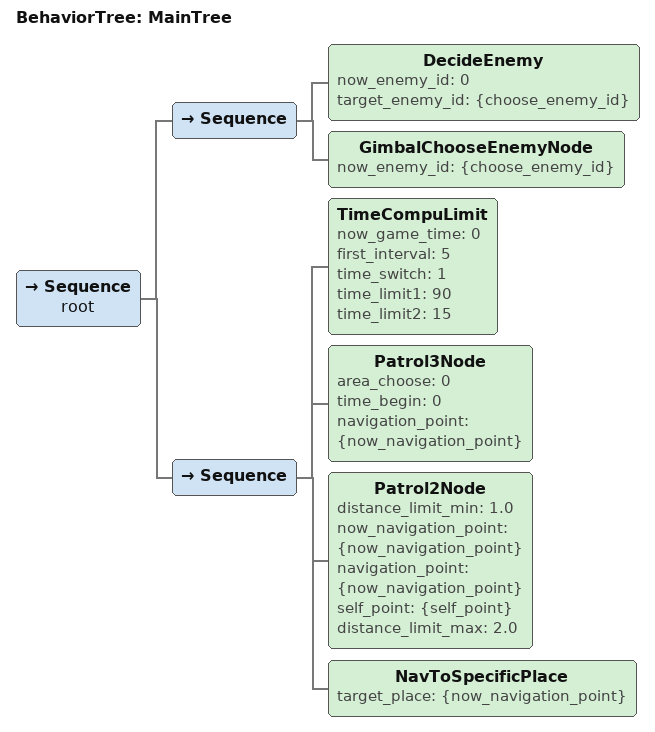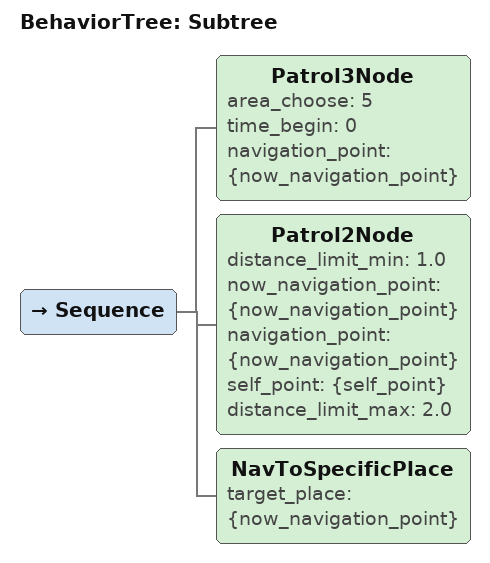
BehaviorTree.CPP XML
<?xml version="1.0" encoding="UTF-8"?>
<root BTCPP_format="4"
      main_tree_to_execute="MainTree">
  <BehaviorTree ID="MainTree">
    <Sequence name="root">
      <Sequence>
        <DecideEnemy now_enemy_id="0"
                     target_enemy_id="{choose_enemy_id}"/>
        <GimbalChooseEnemyNode now_enemy_id="{choose_enemy_id}"/>
      </Sequence>
      <Sequence>
        <TimeCompuLimit now_game_time="0"
                        first_interval="5"
                        time_switch="1"
                        time_limit1="90"
                        time_limit2="15"/>
        <Patrol3Node area_choose="0"
                     time_begin="0"
                     navigation_point="{now_navigation_point}"/>
        <Patrol2Node distance_limit_min="1.0"
                     now_navigation_point="{now_navigation_point}"
                     navigation_point="{now_navigation_point}"
                     self_point="{self_point}"
                     distance_limit_max="2.0"/>
        <NavToSpecificPlace target_place="{now_navigation_point}"/>
      </Sequence>
    </Sequence>
  </BehaviorTree>

  <BehaviorTree ID="Subtree">
    <Sequence>
      <Patrol3Node area_choose="5"
                   time_begin="0"
                   navigation_point="{now_navigation_point}"/>
      <Patrol2Node distance_limit_min="1.0"
                   now_navigation_point="{now_navigation_point}"
                   navigation_point="{now_navigation_point}"
                   self_point="{self_point}"
                   distance_limit_max="2.0"/>
      <NavToSpecificPlace target_place="{now_navigation_point}"/>
    </Sequence>
  </BehaviorTree>

</root>
